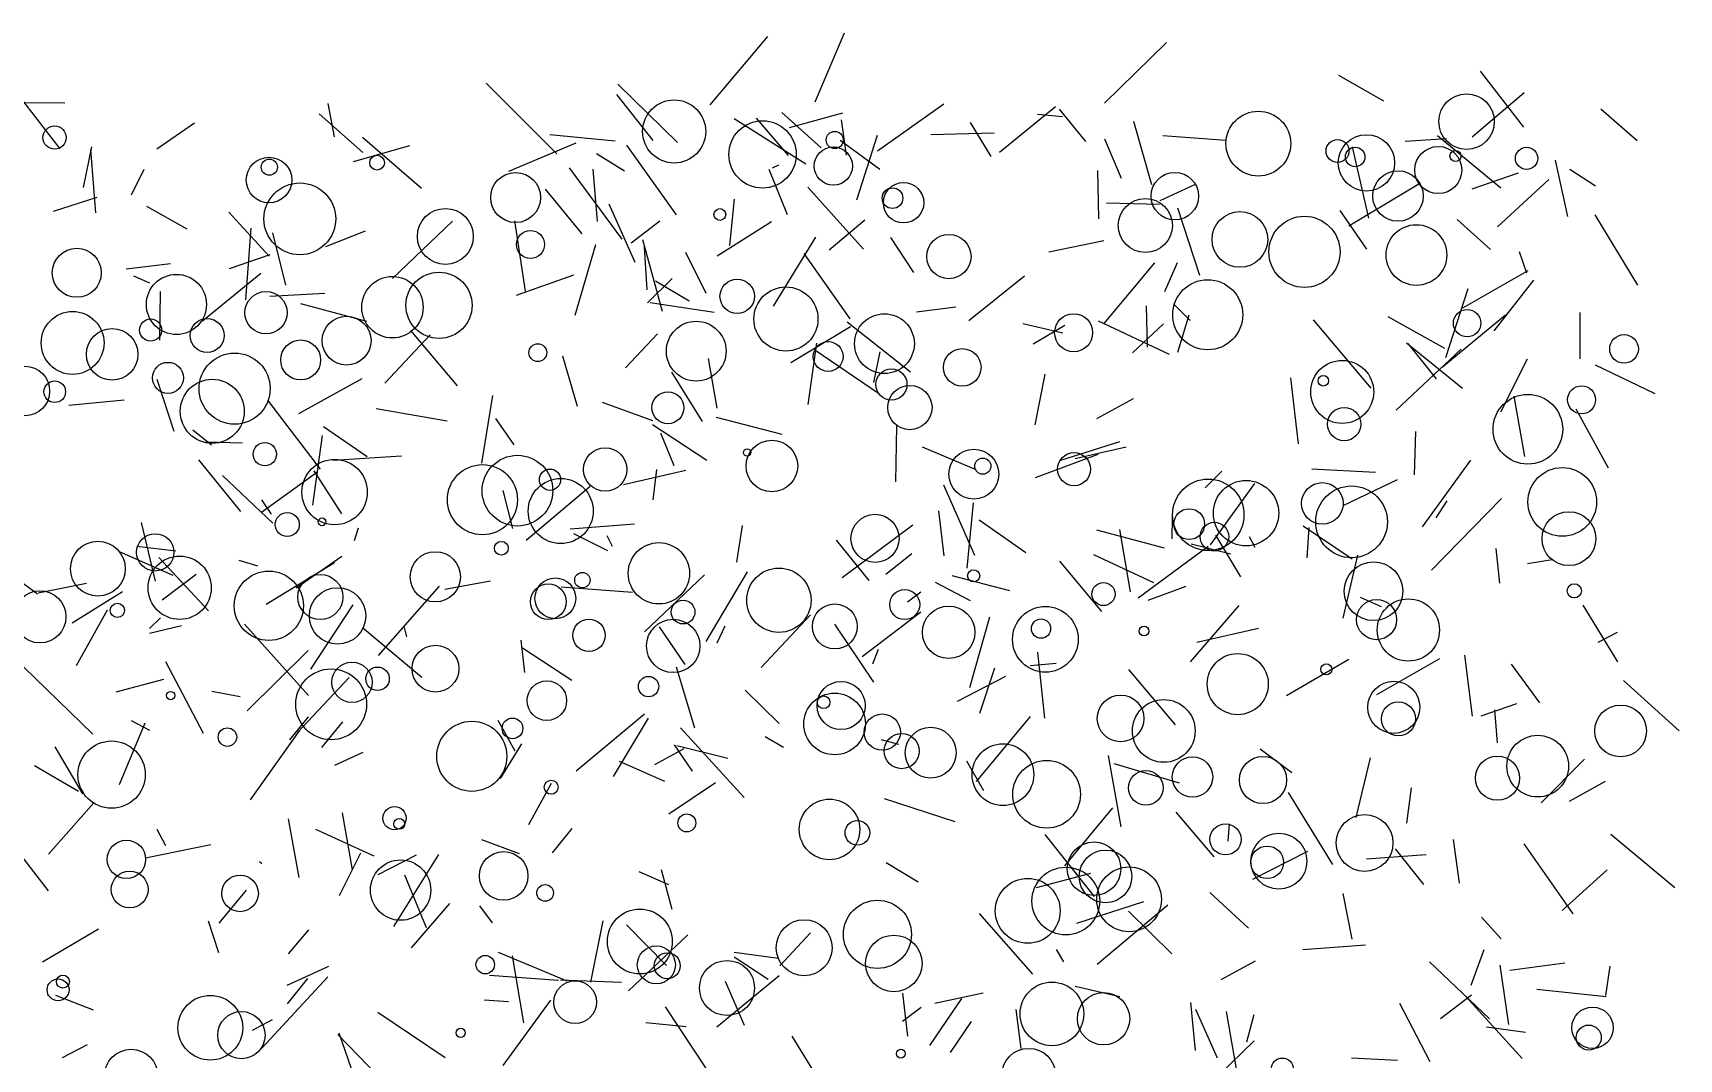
# Model space of a CAD drawing. Header units: millimetres. Extents: x -15 to 2017, y -16 to 2019.
# Drawn here: x 1556.1 to 2013.2, y 1733.7 to 2018.4 of the extents above; entities that cross this region are included whole.
import ezdxf

# ---------------------------------------------------------------- set-up
doc = ezdxf.new("R2010")
doc.units = ezdxf.units.MM

msp = doc.modelspace()

# ---------------------------------------------------------------- linework, layer by layer
at = {"color": 234}
for p, q in [((1744.15, 1998.48), (1760.17, 2017.45)), ((1734.75, 1967.95), (1720.96, 1987.24))]:
    msp.add_line(p, q, dxfattribs=at)
at = {"color": 160}
for p, q in [((1773.27, 1999.32), (1781.4, 2018.4)), ((1986.91, 1816.87), (1974.85, 1804.79))]:
    msp.add_line(p, q, dxfattribs=at)
at = {"color": 172}
for p, q in [((1853.64, 1998.93), (1870.88, 2015.72)), ((1590.52, 1922.31), (1595.18, 1907.94))]:
    msp.add_line(p, q, dxfattribs=at)
at = {"color": 140}
for p, q in [((1931.14, 1999.48), (1918.65, 2006.59)), ((1963.69, 1913.31), (1971.1, 1927.94))]:
    msp.add_line(p, q, dxfattribs=at)
at = {"color": 126}
for p, q in [((1970.06, 1992.28), (1958.06, 2007.79)), ((1953, 1919.72), (1937.46, 1932.3)), ((1851.38, 1880.57), (1870.2, 1875.5))]:
    msp.add_line(p, q, dxfattribs=at)
at = {"color": 110}
for p, q in [((1563.64, 1986.26), (1549.5, 2004.59)), ((1784.83, 1972.07), (1790.62, 1990.06)), ((1650.86, 1790), (1634.6, 1797.38)), ((1604.76, 1772.07), (1607.64, 1763.26))]:
    msp.add_line(p, q, dxfattribs=at)
at = {"color": 102}
msp.add_line((1701.58, 1984.84), (1681.95, 2004.42), dxfattribs=at)
at = {"color": 132}
msp.add_line((1735.05, 1988.01), (1718.51, 2004.21), dxfattribs=at)
at = {"color": 224}
msp.add_line((1552.11, 1999.07), (1564.93, 1998.96), dxfattribs=at)
at = {"color": 35}
for p, q in [((1639.84, 1989.56), (1638.11, 1998.82)), ((1771.21, 1975.63), (1786.67, 1958.39)), ((1881.61, 1892.2), (1886.16, 1896.79)), ((1752.98, 1881.71), (1751.48, 1871.57))]:
    msp.add_line(p, q, dxfattribs=at)
at = {"color": 51}
for p, q in [((1728.33, 1988.51), (1718.23, 2001.34)), ((1817.19, 1888.06), (1815.43, 1869.85)), ((1884.03, 1789.84), (1873.48, 1802.15)), ((1619.68, 1736.75), (1637.99, 1756.47))]:
    msp.add_line(p, q, dxfattribs=at)
at = {"color": 227}
for p, q in [((1790.61, 1985.65), (1808.98, 1998.75)), ((1692.65, 1840.94), (1691.61, 1849.96))]:
    msp.add_line(p, q, dxfattribs=at)
at = {"color": 83}
for p, q in [((1824.47, 1985.29), (1839.99, 1997.98)), ((1730.15, 1966.18), (1722.18, 1960.11))]:
    msp.add_line(p, q, dxfattribs=at)
at = {"color": 188}
msp.add_line((1955.69, 1989.53), (1970.11, 2001.9), dxfattribs=at)
at = {"color": 199}
msp.add_line((1600.93, 1993.34), (1590.45, 1986.14), dxfattribs=at)
at = {"color": 64}
for p, q in [((1647.69, 1985.18), (1635.55, 1995.93)), ((1946.1, 1989.98), (1963.66, 1975.39)), ((1573.54, 1968.46), (1572.14, 1986.04)), ((1745.23, 1940.87), (1727.47, 1943.54)), ((1924.58, 1861.86), (1930.41, 1859.22)), ((1758.28, 1842.33), (1772.02, 1856.95))]:
    msp.add_line(p, q, dxfattribs=at)
at = {"color": 59}
for p, q in [((1750.76, 1994.63), (1770.66, 1982.04)), ((1653.78, 1921.26), (1666.37, 1934.65))]:
    msp.add_line(p, q, dxfattribs=at)
at = {"color": 5}
for p, q in [((1765.89, 1984.39), (1757.02, 1994.77)), ((1706.66, 1940.13), (1712.38, 1959.69)), ((1604.13, 1904.96), (1614.31, 1904.71)), ((1615.31, 1780.59), (1607.73, 1771.43))]:
    msp.add_line(p, q, dxfattribs=at)
at = {"color": 167}
for p, q in [((1764.05, 1996.33), (1774.92, 1986.54)), ((1673.99, 1920.44), (1661.04, 1935.84))]:
    msp.add_line(p, q, dxfattribs=at)
at = {"color": 169}
for p, q in [((1780.85, 1996.18), (1766.04, 1992.09)), ((1706.23, 1951.19), (1690.31, 1945.56)), ((1851.49, 1911.38), (1861.63, 1916.95)), ((1571.19, 1737.6), (1564.2, 1734.05))]:
    msp.add_line(p, q, dxfattribs=at)
at = {"color": 111}
for p, q in [((1782.02, 1984.46), (1780.59, 1994.33)), ((1558.72, 1760.67), (1574.31, 1769.8))]:
    msp.add_line(p, q, dxfattribs=at)
at = {"color": 44}
for p, q in [((1822.16, 1984.14), (1816.46, 1993.56)), ((1725.34, 1961.12), (1730.81, 1941.18))]:
    msp.add_line(p, q, dxfattribs=at)
at = {"color": 12}
for p, q in [((1834.98, 1995.84), (1841.98, 1995.17)), ((1588.49, 1853.13), (1591.51, 1856.14))]:
    msp.add_line(p, q, dxfattribs=at)
at = {"color": 232}
for p, q in [((1841.02, 1997.28), (1848.31, 1988.24)), ((1862.97, 1861.69), (1882.44, 1875.97))]:
    msp.add_line(p, q, dxfattribs=at)
at = {"color": 166}
for p, q in [((1861.7, 1993.95), (1866.7, 1976.34)), ((1573.04, 1804.78), (1560.38, 1790.55))]:
    msp.add_line(p, q, dxfattribs=at)
at = {"color": 246}
for p, q in [((1991.41, 1997.36), (2001.54, 1988.54)), ((1800.11, 1873.84), (1792.91, 1868.13)), ((1734.67, 1842.53), (1739.82, 1825.61)), ((1942.96, 1790.31), (1926.39, 1789.13))]:
    msp.add_line(p, q, dxfattribs=at)
at = {"color": 142}
for p, q in [((1647.56, 1989.49), (1663.95, 1975.32)), ((1985.64, 1940.8), (1985.62, 1927.98))]:
    msp.add_line(p, q, dxfattribs=at)
at = {"color": 194}
for p, q in [((1699.65, 1990.24), (1717.72, 1988.48)), ((1851.82, 1938.54), (1871.55, 1929.28)), ((1620.83, 1859.87), (1639.87, 1871.5)), ((1893.11, 1738.46), (1895.16, 1746.08))]:
    msp.add_line(p, q, dxfattribs=at)
at = {"color": 171}
for p, q in [((1791.21, 1980.48), (1780.24, 1988.57)), ((1791.61, 1822.34), (1796.43, 1821.1))]:
    msp.add_line(p, q, dxfattribs=at)
at = {"color": 116}
msp.add_line((1805.4, 1990.25), (1822.96, 1990.66), dxfattribs=at)
at = {"color": 168}
for p, q in [((1858.36, 1977.97), (1853.72, 1988.97)), ((1580.14, 1809.85), (1587.22, 1826.94)), ((1699.81, 1749.99), (1686.54, 1731.88))]:
    msp.add_line(p, q, dxfattribs=at)
at = {"color": 55}
msp.add_line((1887.27, 1988.57), (1869.79, 1989.86), dxfattribs=at)
at = {"color": 252}
for p, q in [((1937.11, 1988.35), (1948.61, 1989.1)), ((1777.21, 1958.26), (1787.08, 1966.53))]:
    msp.add_line(p, q, dxfattribs=at)
at = {"color": 11}
for p, q in [((1572.36, 1986.81), (1570.07, 1975.49)), ((1728.78, 1815.44), (1736.87, 1819.82))]:
    msp.add_line(p, q, dxfattribs=at)
at = {"color": 240}
for p, q in [((1660.69, 1987.03), (1645.05, 1982.67)), ((1583.47, 1973.46), (1586.97, 1980.6)), ((1842.08, 1935.06), (1830.91, 1937.69)), ((1840.16, 1764.1), (1842.21, 1760.62))]:
    msp.add_line(p, q, dxfattribs=at)
at = {"color": 14}
msp.add_line((1706.83, 1987.8), (1688.14, 1979.92), dxfattribs=at)
at = {"color": 157}
msp.add_line((1720.33, 1980.06), (1712.55, 1984.9), dxfattribs=at)
at = {"color": 94}
msp.add_line((1922.4, 1986.83), (1926.91, 1967), dxfattribs=at)
at = {"color": 67}
msp.add_line((1704.98, 1980.94), (1719.58, 1961.21), dxfattribs=at)
at = {"color": 71}
msp.add_line((1711.53, 1980.63), (1712.72, 1966.08), dxfattribs=at)
at = {"color": 47}
for p, q in [((1760.41, 1980.56), (1765.55, 1968.03)), ((1989.96, 1975.86), (1982.83, 1980.54)), ((1958.3, 1773.09), (1963.79, 1767.07))]:
    msp.add_line(p, q, dxfattribs=at)
at = {"color": 148}
msp.add_line((1761.45, 1981.01), (1763.21, 1981.79), dxfattribs=at)
at = {"color": 238}
for p, q in [((1852.03, 1966.86), (1851.79, 1980.21)), ((1618.99, 1788.48), (1619.61, 1787.98))]:
    msp.add_line(p, q, dxfattribs=at)
at = {"color": 153}
for p, q in [((1968.44, 1979.51), (1955.58, 1975.05)), ((1809.12, 1873.31), (1807.59, 1885.76))]:
    msp.add_line(p, q, dxfattribs=at)
at = {"color": 1}
for p, q in [((1982.25, 1967.44), (1978.89, 1983.06)), ((1691.17, 1790.62), (1680.74, 1794.56))]:
    msp.add_line(p, q, dxfattribs=at)
at = {"color": 133}
for p, q in [((1698.31, 1975.04), (1708.47, 1962.62)), ((1633.82, 1887.4), (1636.49, 1906.74))]:
    msp.add_line(p, q, dxfattribs=at)
at = {"color": 103}
for p, q in [((1869.12, 1971.91), (1878.71, 1976.33)), ((1773.34, 1961.74), (1761.66, 1942.58)), ((1932.33, 1939.73), (1947.98, 1930.97)), ((1939.94, 1907.78), (1939.62, 1895.75))]:
    msp.add_line(p, q, dxfattribs=at)
at = {"color": 135}
for p, q in [((1941.38, 1976.67), (1921.44, 1964.81)), ((1789.62, 1921.43), (1791.36, 1929.93)), ((1953.62, 1845.79), (1955.72, 1828.83)), ((1627.46, 1822.25), (1632.6, 1828.62))]:
    msp.add_line(p, q, dxfattribs=at)
at = {"color": 149}
for p, q in [((1962.77, 1964.61), (1976.96, 1977.75)), ((1715.7, 1874.72), (1706.32, 1879.45)), ((1835.01, 1846.61), (1837, 1828.27))]:
    msp.add_line(p, q, dxfattribs=at)
at = {"color": 207}
for p, q in [((1561.77, 1968.96), (1573.91, 1972.84)), ((1672.59, 1966.17), (1655.92, 1950.22)), ((1671.09, 1910.71), (1651.41, 1914.09))]:
    msp.add_line(p, q, dxfattribs=at)
at = {"color": 61}
for p, q in [((1587.62, 1970.29), (1598.83, 1964)), ((1595.81, 1874.64), (1584.9, 1875.89)), ((1583.37, 1827.67), (1588.42, 1824.93))]:
    msp.add_line(p, q, dxfattribs=at)
at = {"color": 247}
msp.add_line((1716.03, 1970.98), (1723.21, 1954.79), dxfattribs=at)
at = {"color": 99}
for p, q in [((1749.59, 1959.44), (1750.91, 1972.29)), ((1741.99, 1910.58), (1733.47, 1924.28)), ((1629.18, 1864.43), (1641.83, 1873.21)), ((1581, 1863.29), (1566.98, 1854.67))]:
    msp.add_line(p, q, dxfattribs=at)
at = {"color": 84}
for p, q in [((1854.21, 1971.26), (1868.89, 1970.85)), ((1581.98, 1952.96), (1594.25, 1954.45)), ((1601.46, 1868.18), (1591.99, 1861.05)), ((1613.62, 1834.22), (1605.76, 1835.63))]:
    msp.add_line(p, q, dxfattribs=at)
at = {"color": 74}
for p, q in [((1610.51, 1968.67), (1621.71, 1956.49)), ((1636.75, 1909.22), (1648.94, 1900.84))]:
    msp.add_line(p, q, dxfattribs=at)
at = {"color": 119}
for p, q in [((1692.89, 1946.72), (1689.89, 1966.31)), ((1590.09, 1866.28), (1586.23, 1882.53))]:
    msp.add_line(p, q, dxfattribs=at)
at = {"color": 97}
msp.add_line((1746.04, 1956.59), (1761.2, 1966.08), dxfattribs=at)
at = {"color": 108}
for p, q in [((1873.85, 1969.87), (1879.98, 1951.16)), ((1737.29, 1957.58), (1742.92, 1946.23)), ((1948.71, 1888.61), (1945.58, 1883.9))]:
    msp.add_line(p, q, dxfattribs=at)
at = {"color": 36}
for p, q in [((1926.42, 1958.43), (1919.09, 1969.12)), ((1647.71, 1818.78), (1639.8, 1815.11)), ((1745.58, 1810.37), (1732.63, 1801.62)), ((1763.47, 1759.56), (1771.96, 1768.69))]:
    msp.add_line(p, q, dxfattribs=at)
at = {"color": 18}
for p, q in [((1960.84, 1958.29), (1951.57, 1966.68)), ((1831.42, 1950.91), (1815.96, 1938.54)), ((1597.31, 1853.91), (1588.47, 1851.75)), ((1626.74, 1748.99), (1632.4, 1756.08))]:
    msp.add_line(p, q, dxfattribs=at)
at = {"color": 251}
msp.add_line((1989.8, 1967.89), (2001.59, 1948.45), dxfattribs=at)
at = {"color": 30}
msp.add_line((1616.62, 1964.22), (1615.1, 1944.37), dxfattribs=at)
at = {"color": 82}
for p, q in [((1622.64, 1962.96), (1626.26, 1948.45)), ((1909.99, 1791.25), (1894.69, 1783.55))]:
    msp.add_line(p, q, dxfattribs=at)
at = {"color": 158}
for p, q in [((1637.43, 1959.18), (1648.4, 1963.49)), ((1570.98, 1865.67), (1557.57, 1862.96)), ((1896.36, 1853.12), (1879.24, 1849.23))]:
    msp.add_line(p, q, dxfattribs=at)
at = {"color": 78}
msp.add_line((1800.64, 1951.94), (1794.3, 1961.63), dxfattribs=at)
at = {"color": 7}
for p, q in [((1838.14, 1957.64), (1853.41, 1960.83)), ((1834.71, 1781.31), (1849.78, 1785.28))]:
    msp.add_line(p, q, dxfattribs=at)
at = {"color": 125}
for p, q in [((1610.68, 1953.06), (1621.99, 1956.93)), ((1753.65, 1743.01), (1748.4, 1755.23))]:
    msp.add_line(p, q, dxfattribs=at)
at = {"color": 29}
for p, q in [((1725.78, 1959.06), (1726.59, 1947.08)), ((1658.39, 1900.97), (1639.45, 1899.77))]:
    msp.add_line(p, q, dxfattribs=at)
at = {"color": 122}
for p, q in [((1782.96, 1939.09), (1770.27, 1957.24)), ((1816.56, 1744.15), (1810.79, 1735.52))]:
    msp.add_line(p, q, dxfattribs=at)
at = {"color": 56}
for p, q in [((1968.77, 1957.79), (1970.77, 1951.87)), ((1803, 1903.56), (1817.88, 1897.31))]:
    msp.add_line(p, q, dxfattribs=at)
at = {"color": 27}
for p, q in [((1867.47, 1954.63), (1853.46, 1937.78)), ((1634.07, 1896.87), (1641.81, 1884.95)), ((1962.26, 1875.35), (1963.31, 1865.76))]:
    msp.add_line(p, q, dxfattribs=at)
at = {"color": 115}
for p, q in [((1873.83, 1954.65), (1870.32, 1946.59)), ((1568.22, 1842.9), (1576.82, 1858.37)), ((1706.88, 1813.63), (1725.88, 1829.43)), ((1630.01, 1784.04), (1627.08, 1800.31))]:
    msp.add_line(p, q, dxfattribs=at)
at = {"color": 147}
for p, q in [((1953.11, 1942.09), (1971.27, 1952.48)), ((1568.74, 1807.95), (1556.5, 1815.08)), ((1760.27, 1755.79), (1750.84, 1761.98))]:
    msp.add_line(p, q, dxfattribs=at)
at = {"color": 177}
msp.add_line((1584.06, 1951.04), (1588.42, 1949.04), dxfattribs=at)
at = {"color": 222}
msp.add_line((1619.36, 1951.63), (1603.18, 1938.41), dxfattribs=at)
at = {"color": 203}
msp.add_line((1733.62, 1950.23), (1726.74, 1943.53), dxfattribs=at)
at = {"color": 183}
msp.add_line((1728.98, 1949.64), (1738.26, 1944.08), dxfattribs=at)
at = {"color": 184}
for p, q in [((1954.51, 1947.44), (1948.32, 1928.29)), ((1566.09, 1915.15), (1581.42, 1916.64))]:
    msp.add_line(p, q, dxfattribs=at)
at = {"color": 219}
for p, q in [((1972.75, 1949.84), (1961.74, 1935.73)), ((1981.42, 1760.25), (1966.19, 1758.26))]:
    msp.add_line(p, q, dxfattribs=at)
at = {"color": 2}
for p, q in [((1591.46, 1946.69), (1591.23, 1933.17)), ((1973.69, 1753.06), (1992.89, 1751))]:
    msp.add_line(p, q, dxfattribs=at)
at = {"color": 87}
for p, q in [((1637.1, 1946.14), (1621.88, 1945.27)), ((1742.53, 1868.03), (1725.89, 1852.24))]:
    msp.add_line(p, q, dxfattribs=at)
at = {"color": 137}
for p, q in [((1648.76, 1938.35), (1630.43, 1943.28)), ((1728.1, 1909.75), (1743.25, 1899.86))]:
    msp.add_line(p, q, dxfattribs=at)
at = {"color": 165}
msp.add_line((1865.58, 1931.25), (1865.3, 1942.69), dxfattribs=at)
at = {"color": 241}
msp.add_line((1873.05, 1942.95), (1877.39, 1938.57), dxfattribs=at)
at = {"color": 93}
for p, q in [((1799.74, 1924.29), (1782.2, 1938.17)), ((1665.37, 1770.07), (1659.38, 1784.67))]:
    msp.add_line(p, q, dxfattribs=at)
at = {"color": 21}
for p, q in [((1801.4, 1940.99), (1812.3, 1942.37)), ((1703.13, 1928.82), (1707.24, 1914.83))]:
    msp.add_line(p, q, dxfattribs=at)
at = {"color": 192}
for p, q in [((1877.03, 1940.12), (1873.85, 1929.74)), ((1911.53, 1938.76), (1927.54, 1919.88)), ((1641.92, 1801.96), (1644.7, 1786.2)), ((1882.85, 1779.91), (1893.6, 1770.04))]:
    msp.add_line(p, q, dxfattribs=at)
at = {"color": 218}
msp.add_line((1964.92, 1940.12), (1947.39, 1925.53), dxfattribs=at)
at = {"color": 53}
msp.add_line((1720.61, 1925.49), (1729.51, 1934.92), dxfattribs=at)
at = {"color": 197}
for p, q in [((1766.55, 1926.95), (1783.07, 1936.95)), ((1904.65, 1807.63), (1916.92, 1787.71))]:
    msp.add_line(p, q, dxfattribs=at)
at = {"color": 43}
for p, q in [((1833.84, 1932.14), (1842.65, 1937.35)), ((1659.18, 1853.43), (1659.86, 1850.86)), ((1719.5, 1754.9), (1702.54, 1755.56))]:
    msp.add_line(p, q, dxfattribs=at)
at = {"color": 163}
for p, q in [((1870.02, 1937.64), (1861.41, 1929.67)), ((1685.88, 1811.49), (1691.86, 1821.16)), ((1994.23, 1796.09), (2011.96, 1781.27)), ((1743.26, 1730.7), (1731.71, 1748.17))]:
    msp.add_line(p, q, dxfattribs=at)
at = {"color": 173}
msp.add_line((1773.67, 1932.31), (1771.26, 1915.28), dxfattribs=at)
at = {"color": 249}
msp.add_line((1773.19, 1930.47), (1790.9, 1918.41), dxfattribs=at)
at = {"color": 98}
msp.add_line((1934.65, 1913.76), (1952.68, 1930.67), dxfattribs=at)
at = {"color": 211}
msp.add_line((1945.79, 1922.39), (1937.93, 1932.22), dxfattribs=at)
at = {"color": 72}
msp.add_line((1743.61, 1928.05), (1745.95, 1914.31), dxfattribs=at)
at = {"color": 208}
for p, q in [((1989.84, 1926.34), (2006.43, 1918.31)), ((1689.33, 1880.94), (1686.64, 1891.45)), ((1603.43, 1824.06), (1592.98, 1843.91))]:
    msp.add_line(p, q, dxfattribs=at)
at = {"color": 141}
for p, q in [((1647.45, 1922.38), (1629.82, 1912.73)), ((1702.78, 1864.74), (1722.55, 1863.19))]:
    msp.add_line(p, q, dxfattribs=at)
at = {"color": 206}
for p, q in [((1834.37, 1909.7), (1837.19, 1923.7)), ((1816.27, 1836.77), (1821.75, 1856.41)), ((1720.88, 1770.93), (1732.02, 1759.68))]:
    msp.add_line(p, q, dxfattribs=at)
at = {"color": 209}
for p, q in [((1905.23, 1922.7), (1907.43, 1904.38)), ((1888.68, 1873.74), (1877.66, 1876.51)), ((1737.15, 1843.12), (1730.04, 1853.64)), ((1562.16, 1820.36), (1569.84, 1807.31))]:
    msp.add_line(p, q, dxfattribs=at)
at = {"color": 254}
for p, q in [((1621.26, 1916.55), (1635.89, 1897.37)), ((1737.39, 1896.95), (1720.05, 1893.05))]:
    msp.add_line(p, q, dxfattribs=at)
at = {"color": 106}
for p, q in [((1683.74, 1917.77), (1680.61, 1899.04)), ((1551.3, 1867.22), (1557.34, 1862.74))]:
    msp.add_line(p, q, dxfattribs=at)
at = {"color": 81}
for p, q in [((1714.18, 1915.99), (1728.1, 1910.83)), ((1966.55, 1843.26), (1974.44, 1832.52)), ((1661.23, 1764.57), (1671.89, 1776.86))]:
    msp.add_line(p, q, dxfattribs=at)
at = {"color": 113}
for p, q in [((1970.3, 1900.88), (1967.39, 1917.62)), ((1842.6, 1787.31), (1855.96, 1803.43)), ((1850.84, 1778.75), (1837.18, 1796))]:
    msp.add_line(p, q, dxfattribs=at)
at = {"color": 130}
for p, q in [((1689.67, 1904.09), (1684.62, 1911.38)), ((1993.2, 1786.2), (1980.74, 1774.94))]:
    msp.add_line(p, q, dxfattribs=at)
at = {"color": 237}
for p, q in [((1745.81, 1911.78), (1764, 1907.05)), ((1763.33, 1756.78), (1745.94, 1742.55))]:
    msp.add_line(p, q, dxfattribs=at)
at = {"color": 179}
msp.add_line((1993.59, 1897.66), (1984.56, 1914.01), dxfattribs=at)
at = {"color": 121}
for p, q in [((1605.63, 1903.99), (1600.48, 1908.17)), ((1735.9, 1825.63), (1753.53, 1806.22)), ((1896.83, 1819.79), (1905.68, 1813.17))]:
    msp.add_line(p, q, dxfattribs=at)
at = {"color": 68}
for p, q in [((1734.18, 1898.27), (1730.42, 1907.35)), ((1818.98, 1829.66), (1823.2, 1842.21)), ((1797.53, 1744.2), (1802.7, 1748.07))]:
    msp.add_line(p, q, dxfattribs=at)
at = {"color": 128}
msp.add_line((1795.83, 1909.34), (1795.62, 1893.85), dxfattribs=at)
at = {"color": 66}
for p, q in [((1834.46, 1895.04), (1851.84, 1901.51)), ((1670.45, 1864.05), (1683.16, 1866.36)), ((1938.73, 1808.98), (1937.45, 1799.13))]:
    msp.add_line(p, q, dxfattribs=at)
at = {"color": 190}
for p, q in [((1841.45, 1899.84), (1857.87, 1905.07)), ((1636.32, 1820.1), (1642.12, 1827.28)), ((1923.47, 1800.7), (1927.45, 1817.25))]:
    msp.add_line(p, q, dxfattribs=at)
at = {"color": 176}
for p, q in [((1859.66, 1903.45), (1845.51, 1900.27)), ((1815.27, 1816.39), (1819.99, 1808.23)), ((1919.78, 1779.58), (1922.29, 1766.93))]:
    msp.add_line(p, q, dxfattribs=at)
at = {"color": 73}
for p, q in [((1613.84, 1885.64), (1602.19, 1899.93)), ((1833, 1828.74), (1818.03, 1810.72))]:
    msp.add_line(p, q, dxfattribs=at)
at = {"color": 105}
msp.add_line((1728.31, 1888.85), (1729.28, 1897.28), dxfattribs=at)
at = {"color": 198}
msp.add_line((1911.16, 1897.45), (1928.89, 1896.57), dxfattribs=at)
at = {"color": 60}
msp.add_line((1955.23, 1899.9), (1941.84, 1881.36), dxfattribs=at)
at = {"color": 85}
for p, q in [((1622.7, 1882.34), (1608.71, 1895.59)), ((1971.11, 1871.19), (1977.89, 1872.29))]:
    msp.add_line(p, q, dxfattribs=at)
at = {"color": 46}
for p, q in [((1619.6, 1885.42), (1635.21, 1896.7)), ((1873.34, 1826.46), (1860.34, 1841.75))]:
    msp.add_line(p, q, dxfattribs=at)
at = {"color": 15}
for p, q in [((1693.07, 1877.69), (1710.83, 1892.68)), ((1840.17, 1843.48), (1832.95, 1842.78)), ((1579.17, 1835.58), (1592.45, 1839.12)), ((1750.76, 1763.34), (1763.06, 1761.65))]:
    msp.add_line(p, q, dxfattribs=at)
at = {"color": 189}
msp.add_line((1808.9, 1893.01), (1817.51, 1873.47), dxfattribs=at)
at = {"color": 120}
for p, q in [((1895.26, 1893.42), (1882.99, 1876.39)), ((1934.33, 1792), (1942.16, 1782.14))]:
    msp.add_line(p, q, dxfattribs=at)
at = {"color": 146}
for p, q in [((1919.87, 1887.31), (1934.99, 1894.47)), ((1717.03, 1875.95), (1715.57, 1878.86)), ((1802.6, 1863.25), (1798.92, 1860.44)), ((1885.02, 1733.93), (1878.98, 1747.44))]:
    msp.add_line(p, q, dxfattribs=at)
at = {"color": 20}
for p, q in [((1622.36, 1884.87), (1619.63, 1888.87)), ((1605.53, 1793.17), (1587.35, 1789.4))]:
    msp.add_line(p, q, dxfattribs=at)
at = {"color": 40}
for p, q in [((1944.37, 1869.38), (1963.89, 1889.2)), ((1895.47, 1875.66), (1893.87, 1878.59))]:
    msp.add_line(p, q, dxfattribs=at)
at = {"color": 145}
for p, q in [((1818.85, 1883.28), (1831.82, 1874.25)), ((1652.01, 1845.66), (1668.94, 1864.94)), ((1856.22, 1815.72), (1874.31, 1810.34))]:
    msp.add_line(p, q, dxfattribs=at)
at = {"color": 45}
msp.add_line((1872.44, 1878.04), (1872.52, 1884.14), dxfattribs=at)
at = {"color": 216}
msp.add_line((1646.4, 1880.99), (1645.24, 1877.51), dxfattribs=at)
at = {"color": 187}
msp.add_line((1723.14, 1882.12), (1705.23, 1880.68), dxfattribs=at)
at = {"color": 245}
for p, q in [((1780.77, 1867.3), (1800.43, 1881.94)), ((1923.91, 1873.47), (1919.82, 1856.03))]:
    msp.add_line(p, q, dxfattribs=at)
at = {"color": 225}
msp.add_line((1857.74, 1880.59), (1860.75, 1863.31), dxfattribs=at)
at = {"color": 212}
for p, q in [((1884.47, 1879.05), (1891.39, 1867.47)), ((1717.27, 1812.1), (1727.05, 1828.3)), ((1885.98, 1755.74), (1895.52, 1760.96))]:
    msp.add_line(p, q, dxfattribs=at)
at = {"color": 191}
for p, q in [((1922.43, 1872.43), (1908.77, 1881.56)), ((1618.57, 1870.44), (1613.33, 1872.01)), ((1651.91, 1784.89), (1662.56, 1790.31))]:
    msp.add_line(p, q, dxfattribs=at)
at = {"color": 182}
for p, q in [((1909.85, 1872.8), (1910.48, 1881.14)), ((1682.89, 1757), (1702.03, 1755.61))]:
    msp.add_line(p, q, dxfattribs=at)
at = {"color": 152}
for p, q in [((1595.04, 1867.85), (1580.09, 1874.4)), ((1786.34, 1845.4), (1802.64, 1857.81))]:
    msp.add_line(p, q, dxfattribs=at)
at = {"color": 28}
for p, q in [((1788.26, 1866.5), (1779.21, 1877.66)), ((1704.45, 1755.29), (1685.38, 1763.29)), ((1965.89, 1743.23), (1963.52, 1759.75)), ((1562.39, 1751.46), (1572.83, 1747.37)), ((1617.03, 1741.68), (1622.6, 1744.68))]:
    msp.add_line(p, q, dxfattribs=at)
at = {"color": 236}
for p, q in [((1604.84, 1858.08), (1591.01, 1872.88)), ((1700, 1810.17), (1693.71, 1798.72)), ((1860.25, 1774.72), (1872.27, 1762.91))]:
    msp.add_line(p, q, dxfattribs=at)
at = {"color": 250}
msp.add_line((1841.08, 1871.79), (1852.8, 1857.83), dxfattribs=at)
at = {"color": 23}
for p, q in [((1850.59, 1873.69), (1867.27, 1865.95)), ((1970.54, 1741.06), (1959.73, 1742.58))]:
    msp.add_line(p, q, dxfattribs=at)
at = {"color": 174}
msp.add_line((1754.43, 1868.9), (1742.91, 1849.58), dxfattribs=at)
at = {"color": 69}
for p, q in [((1806.6, 1865.97), (1816.32, 1860.88)), ((1763.28, 1826.83), (1753.86, 1836.08))]:
    msp.add_line(p, q, dxfattribs=at)
at = {"color": 220}
msp.add_line((1827.33, 1863.62), (1811.36, 1867.75), dxfattribs=at)
at = {"color": 10}
for p, q in [((1865.71, 1861.04), (1876.27, 1864.92)), ((1946.64, 1844.75), (1929.12, 1834.77))]:
    msp.add_line(p, q, dxfattribs=at)
at = {"color": 90}
for p, q in [((1644.93, 1859.76), (1633.14, 1841.88)), ((1961.87, 1830.55), (1962.66, 1821.45)), ((1812.18, 1799.49), (1792.57, 1805.9)), ((1952.23, 1782.5), (1950.55, 1794.64)), ((1830.49, 1736.66), (1829.05, 1747.4))]:
    msp.add_line(p, q, dxfattribs=at)
at = {"color": 112}
for p, q in [((1877.48, 1843.94), (1891.01, 1859.52)), ((1737.89, 1768.11), (1721.42, 1752.58))]:
    msp.add_line(p, q, dxfattribs=at)
at = {"color": 193}
for p, q in [((1996.17, 1843.91), (1986.54, 1859.62)), ((1888, 1794.13), (1888.33, 1798.96))]:
    msp.add_line(p, q, dxfattribs=at)
at = {"color": 57}
msp.add_line((1632.57, 1834.52), (1614.81, 1854.37), dxfattribs=at)
at = {"color": 63}
msp.add_line((1664.05, 1839.54), (1647.58, 1853.32), dxfattribs=at)
at = {"color": 138}
for p, q in [((1748.2, 1853.82), (1746.01, 1849.1)), ((1993.9, 1759.42), (1992.69, 1751.29))]:
    msp.add_line(p, q, dxfattribs=at)
at = {"color": 178}
for p, q in [((1789.58, 1838.3), (1778.77, 1854.36)), ((1819.9, 1752.01), (1806.53, 1749.09)), ((1737.43, 1742.61), (1726.31, 1743.75))]:
    msp.add_line(p, q, dxfattribs=at)
at = {"color": 159}
for p, q in [((1995.97, 1852), (1990.6, 1849.26)), ((1958.9, 1763.97), (1955.33, 1754.06))]:
    msp.add_line(p, q, dxfattribs=at)
at = {"color": 24}
for p, q in [((1615.56, 1830.28), (1632.48, 1847.05)), ((1749.03, 1817.12), (1734.86, 1820.55))]:
    msp.add_line(p, q, dxfattribs=at)
at = {"color": 230}
msp.add_line((1705.68, 1838.68), (1692.05, 1847.72), dxfattribs=at)
at = {"color": 134}
for p, q in [((1790.76, 1847.34), (1789.24, 1843.21)), ((1700.31, 1790.95), (1705.78, 1797.68))]:
    msp.add_line(p, q, dxfattribs=at)
at = {"color": 253}
msp.add_line((1553.58, 1842.43), (1572.74, 1823.79), dxfattribs=at)
at = {"color": 231}
for p, q in [((1921.45, 1844.55), (1904.13, 1834.51)), ((1680.12, 1776.22), (1683.62, 1771.5)), ((1890.77, 1728.33), (1887.5, 1746.84))]:
    msp.add_line(p, q, dxfattribs=at)
at = {"color": 95}
msp.add_line((1643.9, 1839.51), (1629.59, 1824.31), dxfattribs=at)
at = {"color": 143}
msp.add_line((1826.12, 1839.84), (1812.69, 1832.87), dxfattribs=at)
at = {"color": 62}
msp.add_line((1997.76, 1838.74), (2013.16, 1824.78), dxfattribs=at)
at = {"color": 50}
msp.add_line((1958.16, 1828.89), (1968.1, 1832.34), dxfattribs=at)
at = {"color": 101}
for p, q in [((1630.02, 1824.75), (1616.39, 1805.62)), ((1766.8, 1740.02), (1778.56, 1720.9))]:
    msp.add_line(p, q, dxfattribs=at)
at = {"color": 214}
msp.add_line((1690.03, 1819.15), (1685.29, 1827.66), dxfattribs=at)
at = {"color": 170}
msp.add_line((1739.24, 1813.53), (1734.27, 1820.84), dxfattribs=at)
at = {"color": 127}
for p, q in [((1759.43, 1823.16), (1764.47, 1820.24)), ((1626.64, 1754.15), (1638.23, 1759.48))]:
    msp.add_line(p, q, dxfattribs=at)
at = {"color": 42}
for p, q in [((1718.87, 1816.32), (1731.47, 1810.78)), ((1793, 1788.27), (1801.9, 1782.82))]:
    msp.add_line(p, q, dxfattribs=at)
at = {"color": 48}
for p, q in [((1858.26, 1798.09), (1854.69, 1817.89)), ((1864.41, 1777.31), (1845.87, 1771.29))]:
    msp.add_line(p, q, dxfattribs=at)
at = {"color": 79}
msp.add_line((1982.7, 1805.28), (1992.77, 1810.81), dxfattribs=at)
at = {"color": 31}
for p, q in [((1545.29, 1799.74), (1560.35, 1780.37)), ((1632.63, 1769.5), (1626.99, 1762.91))]:
    msp.add_line(p, q, dxfattribs=at)
at = {"color": 155}
msp.add_line((1590.48, 1797.49), (1592.94, 1792.91), dxfattribs=at)
at = {"color": 52}
msp.add_line((1983.77, 1773.94), (1970.11, 1793.43), dxfattribs=at)
at = {"color": 117}
msp.add_line((1641.23, 1779.04), (1647.12, 1790.88), dxfattribs=at)
at = {"color": 204}
msp.add_line((1668.7, 1790.47), (1656.23, 1770.49), dxfattribs=at)
at = {"color": 164}
msp.add_line((1732.61, 1782.02), (1724.46, 1785.67), dxfattribs=at)
at = {"color": 156}
msp.add_line((1733.55, 1775.17), (1730.65, 1786.22), dxfattribs=at)
at = {"color": 76}
msp.add_line((1818.78, 1774.09), (1833.67, 1757.22), dxfattribs=at)
at = {"color": 22}
msp.add_line((1851.54, 1759.99), (1871.16, 1776.44), dxfattribs=at)
at = {"color": 162}
for p, q in [((1711.04, 1754.98), (1714.43, 1772.02)), ((1681.38, 1750.08), (1688.1, 1749.69))]:
    msp.add_line(p, q, dxfattribs=at)
at = {"color": 75}
msp.add_line((1908.73, 1764.1), (1926.05, 1765.41), dxfattribs=at)
at = {"color": 91}
msp.add_line((1689.2, 1762.3), (1692.34, 1743.7), dxfattribs=at)
at = {"color": 228}
msp.add_line((1943.87, 1760.63), (1960.55, 1744.83), dxfattribs=at)
at = {"color": 34}
msp.add_line((1798.99, 1740), (1797.66, 1751.94), dxfattribs=at)
at = {"color": 235}
msp.add_line((1845.46, 1753.94), (1857.84, 1751.01), dxfattribs=at)
at = {"color": 131}
for p, q in [((1955.55, 1751.44), (1946.92, 1744.88)), ((1654.79, 1725.99), (1640.78, 1740.51))]:
    msp.add_line(p, q, dxfattribs=at)
at = {"color": 32}
msp.add_line((1969.6, 1733.88), (1954.03, 1750.97), dxfattribs=at)
at = {"color": 33}
msp.add_line((1651.81, 1746.7), (1670.58, 1734.15), dxfattribs=at)
at = {"color": 37}
msp.add_line((1805.11, 1737.42), (1813.99, 1750.49), dxfattribs=at)
at = {"color": 255}
msp.add_line((1877.54, 1749.4), (1878.78, 1736.09), dxfattribs=at)
at = {"color": 239}
msp.add_line((1935.55, 1749.24), (1943.95, 1733), dxfattribs=at)
at = {"color": 244}
msp.add_line((1640.99, 1740.97), (1644.47, 1731.1), dxfattribs=at)
at = {"color": 80}
msp.add_line((1885.31, 1729.17), (1895.21, 1738.7), dxfattribs=at)
at = {"color": 19}
msp.add_line((1935.02, 1733.26), (1922.22, 1733.89), dxfattribs=at)
for centre, radius in [((1734.13, 1991.07), 8.76), ((1621.73, 1981.15), 2.24), ((1699.2, 1860.58), 4.95)]:
    msp.add_circle(centre, radius, dxfattribs=at)
at = {"color": 14}
msp.add_circle((1954.15, 1993.79), 7.71, dxfattribs=at)
at = {"color": 112}
for centre, radius in [((1758.68, 1984.68), 9.35), ((1971.17, 1908.43), 9.67)]:
    msp.add_circle(centre, radius, dxfattribs=at)
at = {"color": 142}
msp.add_circle((1896.33, 1987.69), 9, dxfattribs=at)
at = {"color": 238}
for centre, radius in [((1562.09, 1989.37), 3.22), ((1817.28, 1867.77), 1.68)]:
    msp.add_circle(centre, radius, dxfattribs=at)
at = {"color": 85}
msp.add_circle((1778.71, 1988.7), 2.37, dxfattribs=at)
at = {"color": 250}
for centre, radius in [((1918.32, 1985.66), 3.18), ((1864.59, 1852.45), 1.35)]:
    msp.add_circle(centre, radius, dxfattribs=at)
at = {"color": 49}
msp.add_circle((1926.36, 1982.34), 7.82, dxfattribs=at)
at = {"color": 54}
msp.add_circle((1621.65, 1977.58), 6.33, dxfattribs=at)
at = {"color": 84}
for centre, radius in [((1651.63, 1982.4), 2.04), ((1839.02, 1746.22), 8.83)]:
    msp.add_circle(centre, radius, dxfattribs=at)
at = {"color": 134}
msp.add_circle((1778.34, 1981.46), 5.31, dxfattribs=at)
at = {"color": 194}
for centre, radius in [((1923.22, 1983.99), 2.71), ((1946.3, 1980.36), 6.53)]:
    msp.add_circle(centre, radius, dxfattribs=at)
at = {"color": 1}
for centre, radius in [((1951.08, 1984.27), 1.54), ((1630.19, 1966.81), 9.97)]:
    msp.add_circle(centre, radius, dxfattribs=at)
at = {"color": 37}
for centre, radius in [((1970.81, 1983.59), 3.09), ((1778.68, 1826.67), 8.55), ((1583.37, 1728.93), 7.46)]:
    msp.add_circle(centre, radius, dxfattribs=at)
at = {"color": 68}
for centre, radius in [((1690.12, 1972.72), 6.93), ((1795.13, 1760.23), 7.85)]:
    msp.add_circle(centre, radius, dxfattribs=at)
at = {"color": 222}
for centre, radius in [((1873.15, 1973.11), 6.6), ((1819.83, 1898.2), 2.25)]:
    msp.add_circle(centre, radius, dxfattribs=at)
at = {"color": 182}
msp.add_circle((1935.12, 1973.15), 7.01, dxfattribs=at)
at = {"color": 187}
msp.add_circle((1794.76, 1972.55), 2.87, dxfattribs=at)
at = {"color": 191}
for centre, radius in [((1797.83, 1971.29), 5.61), ((1853.35, 1744.88), 7.26)]:
    msp.add_circle(centre, radius, dxfattribs=at)
at = {"color": 217}
for centre, radius in [((1864.96, 1964.97), 7.5), ((1740.25, 1930.11), 8.29), ((1825.41, 1812.6), 8.56)]:
    msp.add_circle(centre, radius, dxfattribs=at)
at = {"color": 122}
for centre, radius in [((1670.61, 1961.94), 7.76), ((1882.43, 1884.7), 9.92)]:
    msp.add_circle(centre, radius, dxfattribs=at)
at = {"color": 20}
for centre, radius in [((1746.82, 1968.02), 1.63), ((1582.95, 1780.73), 5.11)]:
    msp.add_circle(centre, radius, dxfattribs=at)
at = {"color": 225}
for centre, radius in [((1891.21, 1961.11), 7.72), ((1568.26, 1951.84), 6.8)]:
    msp.add_circle(centre, radius, dxfattribs=at)
at = {"color": 159}
msp.add_circle((1909.14, 1957.66), 9.87, dxfattribs=at)
at = {"color": 94}
for centre, radius in [((1694.24, 1959.7), 3.88), ((1674.87, 1740.95), 1.27)]:
    msp.add_circle(centre, radius, dxfattribs=at)
at = {"color": 44}
for centre, radius in [((1810.42, 1956.35), 6.15), ((1605.35, 1742.37), 8.98)]:
    msp.add_circle(centre, radius, dxfattribs=at)
at = {"color": 178}
for centre, radius in [((1940.22, 1956.78), 8.42), ((1698.31, 1779.78), 2.32)]:
    msp.add_circle(centre, radius, dxfattribs=at)
at = {"color": 148}
for centre, radius in [((1668.85, 1942.82), 9.19), ((1850.71, 1786.49), 7.43)]:
    msp.add_circle(centre, radius, dxfattribs=at)
at = {"color": 24}
msp.add_circle((1595.93, 1943.07), 8.35, dxfattribs=at)
at = {"color": 9}
for centre, radius in [((1655.91, 1942.29), 8.53), ((1699.67, 1894.43), 2.95)]:
    msp.add_circle(centre, radius, dxfattribs=at)
at = {"color": 227}
msp.add_circle((1751.63, 1945.32), 4.77, dxfattribs=at)
at = {"color": 95}
msp.add_circle((1765.17, 1939.03), 8.9, dxfattribs=at)
at = {"color": 143}
for centre, radius in [((1882.28, 1940.21), 9.72), ((1733.87, 1848.31), 7.41)]:
    msp.add_circle(centre, radius, dxfattribs=at)
at = {"color": 45}
msp.add_circle((1620.8, 1940.78), 5.88, dxfattribs=at)
at = {"color": 157}
for centre, radius in [((1567.11, 1932.38), 8.73), ((1593.59, 1922.69), 4.31), ((1732.22, 1759.58), 3.6)]:
    msp.add_circle(centre, radius, dxfattribs=at)
at = {"color": 65}
msp.add_circle((1588.75, 1935.97), 3.08, dxfattribs=at)
at = {"color": 221}
for centre, radius in [((1604.46, 1934.45), 4.73), ((1613.6, 1779.66), 5.08)]:
    msp.add_circle(centre, radius, dxfattribs=at)
at = {"color": 126}
msp.add_circle((1643.18, 1933.02), 6.78, dxfattribs=at)
at = {"color": 8}
msp.add_circle((1792.52, 1932.18), 8.3, dxfattribs=at)
at = {"color": 105}
msp.add_circle((1845.05, 1935.22), 5.28, dxfattribs=at)
at = {"color": 88}
msp.add_circle((1954.3, 1937.87), 3.81, dxfattribs=at)
at = {"color": 21}
for centre, radius in [((1578.08, 1929.23), 7.16), ((1799.59, 1914.45), 6.14), ((1690.63, 1891.4), 9.81), ((1798.14, 1859.79), 4.16), ((1729.18, 1759.82), 5.28)]:
    msp.add_circle(centre, radius, dxfattribs=at)
at = {"color": 42}
for centre, radius in [((1997.87, 1930.72), 3.98), ((1640.68, 1856.63), 7.83)]:
    msp.add_circle(centre, radius, dxfattribs=at)
at = {"color": 202}
for centre, radius in [((1612.09, 1919.71), 9.87), ((1656.5, 1800.51), 3.23)]:
    msp.add_circle(centre, radius, dxfattribs=at)
at = {"color": 127}
msp.add_circle((1630.43, 1927.66), 5.55, dxfattribs=at)
at = {"color": 140}
msp.add_circle((1696.28, 1929.69), 2.47, dxfattribs=at)
at = {"color": 169}
for centre, radius in [((1776.9, 1928.62), 4.14), ((1754.4, 1901.98), 1.01)]:
    msp.add_circle(centre, radius, dxfattribs=at)
at = {"color": 186}
for centre, radius in [((1814.12, 1925.59), 5.21), ((1710.47, 1851.26), 4.5), ((1902.98, 1730.93), 3.05)]:
    msp.add_circle(centre, radius, dxfattribs=at)
at = {"color": 206}
msp.add_circle((1553.86, 1919.03), 6.87, dxfattribs=at)
at = {"color": 64}
msp.add_circle((1794.45, 1920.88), 4.33, dxfattribs=at)
at = {"color": 10}
for centre, radius in [((1919.63, 1918.79), 8.74), ((1736.6, 1857.72), 3.3)]:
    msp.add_circle(centre, radius, dxfattribs=at)
at = {"color": 197}
for centre, radius in [((1562.14, 1918.85), 3), ((1775.63, 1832.68), 1.77)]:
    msp.add_circle(centre, radius, dxfattribs=at)
at = {"color": 209}
for centre, radius in [((1605.88, 1913.42), 8.89), ((1929.16, 1855.61), 5.57)]:
    msp.add_circle(centre, radius, dxfattribs=at)
at = {"color": 161}
msp.add_circle((1914.38, 1921.88), 1.45, dxfattribs=at)
at = {"color": 244}
msp.add_circle((1986.09, 1916.61), 3.89, dxfattribs=at)
at = {"color": 47}
for centre, radius in [((1732.4, 1914.4), 4.43), ((1635.9, 1861.88), 6.26)]:
    msp.add_circle(centre, radius, dxfattribs=at)
at = {"color": 77}
msp.add_circle((1920.18, 1909.88), 4.62, dxfattribs=at)
at = {"color": 193}
for centre, radius in [((1620.48, 1901.51), 3.23), ((1621.59, 1859.46), 9.62)]:
    msp.add_circle(centre, radius, dxfattribs=at)
at = {"color": 212}
for centre, radius in [((1714.99, 1897.26), 6.02), ((1729.9, 1868.46), 8.51), ((1638.89, 1832.11), 9.83)]:
    msp.add_circle(centre, radius, dxfattribs=at)
at = {"color": 255}
for centre, radius in [((1761.27, 1898.24), 7.16), ((1651.77, 1839.19), 3.26), ((1842.88, 1777.52), 9.4), ((1770.23, 1764.57), 7.77)]:
    msp.add_circle(centre, radius, dxfattribs=at)
at = {"color": 40}
for centre, radius in [((1817.36, 1895.97), 6.92), ((1680.9, 1888.89), 9.73), ((1613.97, 1740.32), 6.56)]:
    msp.add_circle(centre, radius, dxfattribs=at)
at = {"color": 74}
for centre, radius in [((1845.16, 1897.36), 4.58), ((1865.09, 1808.94), 4.78)]:
    msp.add_circle(centre, radius, dxfattribs=at)
at = {"color": 137}
msp.add_circle((1639.85, 1891), 9.08, dxfattribs=at)
at = {"color": 58}
for centre, radius in [((1980.72, 1888.27), 9.54), ((1686.15, 1875.41), 1.92)]:
    msp.add_circle(centre, radius, dxfattribs=at)
at = {"color": 32}
msp.add_circle((1702.63, 1885.75), 9.03, dxfattribs=at)
at = {"color": 56}
msp.add_circle((1892.92, 1885.15), 9.08, dxfattribs=at)
at = {"color": 86}
msp.add_circle((1914.1, 1887.85), 5.78, dxfattribs=at)
at = {"color": 216}
for centre, radius in [((1922.22, 1882.74), 9.96), ((1962.72, 1811.61), 6.12)]:
    msp.add_circle(centre, radius, dxfattribs=at)
at = {"color": 170}
for centre, radius in [((1626.71, 1882), 3.34), ((1706.66, 1749.46), 5.92)]:
    msp.add_circle(centre, radius, dxfattribs=at)
at = {"color": 235}
msp.add_circle((1636.37, 1882.75), 1.07, dxfattribs=at)
at = {"color": 15}
msp.add_circle((1789.91, 1878.15), 6.68, dxfattribs=at)
at = {"color": 168}
for centre, radius in [((1877.14, 1882.09), 4.28), ((1837.2, 1850.14), 9.12)]:
    msp.add_circle(centre, radius, dxfattribs=at)
at = {"color": 199}
for centre, radius in [((1982.57, 1878.08), 7.47), ((1778.75, 1853.73), 6.23)]:
    msp.add_circle(centre, radius, dxfattribs=at)
at = {"color": 247}
msp.add_circle((1590.05, 1874.28), 5.18, dxfattribs=at)
at = {"color": 165}
msp.add_circle((1884.13, 1878.64), 3.98, dxfattribs=at)
at = {"color": 176}
msp.add_circle((1574.12, 1869.75), 7.61, dxfattribs=at)
at = {"color": 205}
for centre, radius in [((1667.82, 1867.5), 6.97), ((1898.79, 1788.27), 4.53)]:
    msp.add_circle(centre, radius, dxfattribs=at)
at = {"color": 163}
msp.add_circle((1596.83, 1864.45), 8.78, dxfattribs=at)
at = {"color": 183}
msp.add_circle((1763.22, 1860.99), 8.93, dxfattribs=at)
at = {"color": 107}
msp.add_circle((1928.34, 1863.48), 8.14, dxfattribs=at)
at = {"color": 50}
msp.add_circle((1701.14, 1861.52), 5.66, dxfattribs=at)
at = {"color": 233}
for centre, radius in [((1708.65, 1866.56), 2.14), ((1797.29, 1819.13), 4.87)]:
    msp.add_circle(centre, radius, dxfattribs=at)
at = {"color": 39}
for centre, radius in [((1853.34, 1862.71), 3.2), ((1797.08, 1735.18), 1.21)]:
    msp.add_circle(centre, radius, dxfattribs=at)
at = {"color": 57}
for centre, radius in [((1984.06, 1863.61), 1.98), ((1870.08, 1824.73), 8.71)]:
    msp.add_circle(centre, radius, dxfattribs=at)
at = {"color": 23}
for centre, radius in [((1558.03, 1856.4), 7.24), ((1667.85, 1842.01), 6.5)]:
    msp.add_circle(centre, radius, dxfattribs=at)
at = {"color": 43}
msp.add_circle((1937.99, 1852.73), 8.64, dxfattribs=at)
at = {"color": 115}
msp.add_circle((1579.55, 1858.17), 1.97, dxfattribs=at)
at = {"color": 130}
msp.add_circle((1810.35, 1852.1), 7.28, dxfattribs=at)
at = {"color": 184}
for centre, radius in [((1836, 1853.12), 2.67), ((1860.44, 1777.99), 8.99)]:
    msp.add_circle(centre, radius, dxfattribs=at)
at = {"color": 147}
msp.add_circle((1644.67, 1838.22), 5.6, dxfattribs=at)
at = {"color": 116}
for centre, radius in [((1890.62, 1837.72), 8.48), ((1686.79, 1784.52), 6.75)]:
    msp.add_circle(centre, radius, dxfattribs=at)
at = {"color": 90}
msp.add_circle((1915.23, 1841.81), 1.54, dxfattribs=at)
at = {"color": 190}
for centre, radius in [((1698.79, 1833.13), 5.48), ((1577.93, 1812.61), 9.33), ((1973.92, 1814.96), 8.56), ((1657.8, 1798.94), 1.51)]:
    msp.add_circle(centre, radius, dxfattribs=at)
at = {"color": 82}
msp.add_circle((1727.03, 1837.03), 2.83, dxfattribs=at)
at = {"color": 226}
msp.add_circle((1780.49, 1831.78), 6.68, dxfattribs=at)
at = {"color": 218}
msp.add_circle((1933.95, 1831.29), 7.23, dxfattribs=at)
at = {"color": 117}
msp.add_circle((1594.33, 1834.54), 1.15, dxfattribs=at)
at = {"color": 60}
msp.add_circle((1858.1, 1828.21), 6.48, dxfattribs=at)
at = {"color": 26}
msp.add_circle((1689.25, 1825.44), 2.87, dxfattribs=at)
at = {"color": 241}
msp.add_circle((1791.92, 1824.4), 5.03, dxfattribs=at)
at = {"color": 211}
for centre, radius in [((1935.23, 1828.06), 4.72), ((1837.55, 1807.16), 9.39)]:
    msp.add_circle(centre, radius, dxfattribs=at)
at = {"color": 7}
msp.add_circle((1996.92, 1824.73), 7.19, dxfattribs=at)
at = {"color": 228}
msp.add_circle((1610.09, 1823.02), 2.57, dxfattribs=at)
at = {"color": 154}
msp.add_circle((1677.94, 1817.69), 9.72, dxfattribs=at)
at = {"color": 2}
msp.add_circle((1805.35, 1818.68), 7.06, dxfattribs=at)
at = {"color": 203}
msp.add_circle((1878.06, 1811.95), 5.61, dxfattribs=at)
at = {"color": 237}
msp.add_circle((1897.62, 1811.11), 6.54, dxfattribs=at)
at = {"color": 34}
for centre, radius in [((1699.98, 1809.12), 1.95), ((1988.08, 1739.66), 3.47)]:
    msp.add_circle(centre, radius, dxfattribs=at)
at = {"color": 192}
msp.add_circle((1777.28, 1797.4), 8.4, dxfattribs=at)
at = {"color": 156}
for centre, radius in [((1737.64, 1799.21), 2.49), ((1582.06, 1789.09), 5.33)]:
    msp.add_circle(centre, radius, dxfattribs=at)
at = {"color": 108}
msp.add_circle((1925.84, 1793.64), 7.88, dxfattribs=at)
at = {"color": 155}
msp.add_circle((1785.01, 1796.46), 3.43, dxfattribs=at)
at = {"color": 36}
msp.add_circle((1887.22, 1794.64), 4.32, dxfattribs=at)
at = {"color": 109}
for centre, radius in [((1902.04, 1788.59), 7.77), ((1748.81, 1753.4), 7.64)]:
    msp.add_circle(centre, radius, dxfattribs=at)
at = {"color": 35}
msp.add_circle((1658.18, 1780.56), 8.37, dxfattribs=at)
at = {"color": 158}
msp.add_circle((1853.9, 1784.36), 7.3, dxfattribs=at)
at = {"color": 196}
msp.add_circle((1832.3, 1774.81), 9.01, dxfattribs=at)
at = {"color": 113}
msp.add_circle((1724.6, 1766.3), 9.01, dxfattribs=at)
at = {"color": 135}
msp.add_circle((1790.58, 1768.3), 9.45, dxfattribs=at)
at = {"color": 173}
msp.add_circle((1681.67, 1759.88), 2.56, dxfattribs=at)
at = {"color": 239}
msp.add_circle((1563.08, 1752.9), 3.05, dxfattribs=at)
at = {"color": 99}
msp.add_circle((1564.41, 1755.17), 1.81, dxfattribs=at)
at = {"color": 76}
msp.add_circle((1989.12, 1742.37), 5.75, dxfattribs=at)
at = {"color": 98}
msp.add_circle((1832.57, 1729.19), 7.46, dxfattribs=at)

doc.saveas('drawing.dxf')
